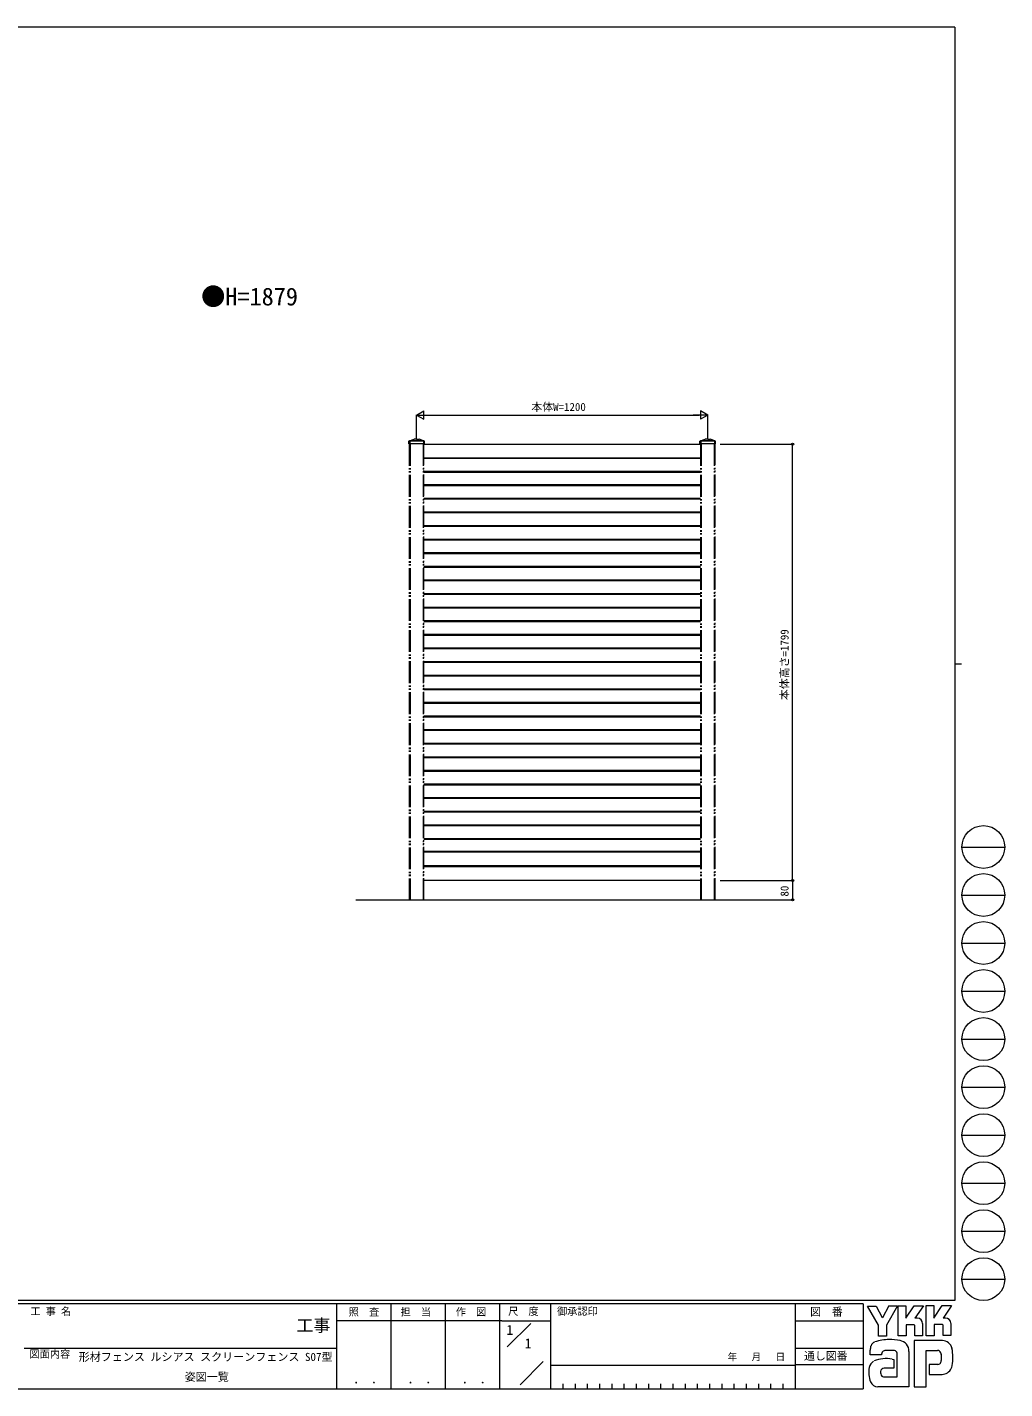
# Model space of a CAD drawing. Units: millimetres, scale not verified. Extents: x -3967 to 3967, y -2821 to 2821.
# Drawn here: x -62 to 3967, y -2821 to 2793 of the extents above; entities that cross this region are included whole.
import ezdxf
from ezdxf.enums import TextEntityAlignment as Align

# ---------------------------------------------------------------- set-up
doc = ezdxf.new("R2010")
doc.units = ezdxf.units.MM
doc.header["$LTSCALE"] = 10
doc.linetypes.add('DOUBLE_CHAIN2', pattern=[12.8, 9, -1, 0.6, -0.6, 0.6, -1])
doc.layers.add('0-0_0', color=3, linetype='Continuous')
for name, color, linetype, lineweight in [('0-1_USER1', 4, 'Continuous', 9), ('0-2_YKK_ZWAK', 6, 'Continuous', 9), ('0-3_YKK_11', 7, 'Continuous', 9)]:
    doc.layers.add(name, color=color, linetype=linetype, lineweight=lineweight)
doc.styles.add('ＭＳ ゴシック', font='')
doc.styles.get('ＭＳ ゴシック').set_extended_font_data('MS Gothic')

msp = doc.modelspace()

# ---------------------------------------------------------------- linework, layer by layer
at = {"layer": '0-1_USER1'}
for p, q in [((1574.55, 1085.94), (1510.94, 1085.94)), ((1511.11, 1086.06), (1513.24, 1086.94)), ((1513.24, 1086.94), (1513.28, 1087.59)), ((1572.24, 1086.94), (1513.24, 1086.94)), ((1513.45, 1087.94), (1572.04, 1087.94)), ((1513.63, 1088.04), (1532.67, 1093.92)), ((1514.24, 1085.94), (1514.24, 1074.94)), ((1542.74, 1093.94), (1532.82, 1093.94)), ((1542.74, 1093.94), (1552.67, 1093.94)), ((1571.86, 1088.04), (1552.82, 1093.92)), ((1571.24, 1085.94), (1571.24, 1074.94)), ((1572.24, 1086.94), (1572.21, 1087.59)), ((1574.38, 1086.06), (1572.24, 1086.94)), ((1572.74, 1073.94), (2712.74, 1073.94)), ((1575.24, 1074.94), (1574.68, 1085.63)), ((2774.55, 1085.94), (2710.94, 1085.94)), ((2711.11, 1086.06), (2713.24, 1086.94)), ((2713.24, 1086.94), (2713.28, 1087.59)), ((2772.24, 1086.94), (2713.24, 1086.94)), ((2713.45, 1087.94), (2772.04, 1087.94)), ((2713.63, 1088.04), (2732.67, 1093.92)), ((2714.24, 1085.94), (2714.24, 1074.94)), ((2742.74, 1093.94), (2732.82, 1093.94)), ((2742.74, 1093.94), (2752.67, 1093.94)), ((2771.86, 1088.04), (2752.82, 1093.92)), ((2771.24, 1085.94), (2771.24, 1074.94)), ((2772.24, 1086.94), (2772.21, 1087.59)), ((2774.38, 1086.06), (2772.24, 1086.94)), ((2775.24, 1074.94), (2774.68, 1085.63)), ((2712.74, 1016.44), (1572.74, 1016.44)), ((2712.74, 1015.96), (1572.74, 1015.96)), ((2712.74, 1015.37), (1572.74, 1015.37)), ((2712.74, 960.89), (1572.74, 960.89)), ((2712.74, 959.62), (1572.74, 959.62)), ((2712.74, 957.69), (1572.74, 957.69)), ((2712.74, 905.74), (1572.74, 905.74)), ((2712.74, 904.47), (1572.74, 904.47)), ((2712.74, 902.54), (1572.74, 902.54)), ((2712.74, 849.64), (1572.74, 849.64)), ((2712.74, 848.37), (1572.74, 848.37)), ((2712.74, 846.44), (1572.74, 846.44)), ((2712.74, 793.54), (1572.74, 793.54)), ((2712.74, 792.27), (1572.74, 792.27)), ((2712.74, 790.34), (1572.74, 790.34)), ((2712.74, 737.44), (1572.74, 737.44)), ((2712.74, 736.17), (1572.74, 736.17)), ((2712.74, 734.24), (1572.74, 734.24)), ((2712.74, 681.34), (1572.74, 681.34)), ((2712.74, 680.07), (1572.74, 680.07)), ((2712.74, 678.14), (1572.74, 678.14)), ((2712.74, 625.24), (1572.74, 625.24)), ((2712.74, 623.97), (1572.74, 623.97)), ((2712.74, 622.04), (1572.74, 622.04)), ((2712.74, 569.14), (1572.74, 569.14)), ((2712.74, 567.87), (1572.74, 567.87)), ((2712.74, 565.94), (1572.74, 565.94)), ((2712.74, 513.04), (1572.74, 513.04)), ((2712.74, 511.77), (1572.74, 511.77)), ((2712.74, 509.84), (1572.74, 509.84)), ((2712.74, 456.94), (1572.74, 456.94)), ((2712.74, 455.67), (1572.74, 455.67)), ((2712.74, 453.74), (1572.74, 453.74)), ((2712.74, 400.84), (1572.74, 400.84)), ((2712.74, 399.57), (1572.74, 399.57)), ((2712.74, 397.64), (1572.74, 397.64)), ((2712.74, 344.74), (1572.74, 344.74)), ((2712.74, 343.47), (1572.74, 343.47)), ((2712.74, 341.54), (1572.74, 341.54)), ((2712.74, 288.64), (1572.74, 288.64)), ((2712.74, 287.37), (1572.74, 287.37)), ((2712.74, 285.44), (1572.74, 285.44)), ((2712.74, 232.54), (1572.74, 232.54)), ((2712.74, 231.27), (1572.74, 231.27)), ((2712.74, 229.34), (1572.74, 229.34)), ((2712.74, 176.44), (1572.74, 176.44)), ((2712.74, 175.17), (1572.74, 175.17)), ((2712.74, 173.24), (1572.74, 173.24)), ((2712.74, 120.34), (1572.74, 120.34)), ((2712.74, 119.07), (1572.74, 119.07)), ((2712.74, 117.14), (1572.74, 117.14)), ((2712.74, 64.24), (1572.74, 64.24)), ((2712.74, 62.97), (1572.74, 62.97)), ((2712.74, 61.04), (1572.74, 61.04)), ((2712.74, 8.14), (1572.74, 8.14)), ((2712.74, 6.87), (1572.74, 6.87)), ((2712.74, 4.94), (1572.74, 4.94)), ((2712.74, -47.96), (1572.74, -47.96)), ((2712.74, -49.23), (1572.74, -49.23)), ((2712.74, -51.16), (1572.74, -51.16)), ((2712.74, -104.06), (1572.74, -104.06)), ((2712.74, -105.33), (1572.74, -105.33)), ((2712.74, -107.26), (1572.74, -107.26)), ((2712.74, -160.16), (1572.74, -160.16)), ((2712.74, -161.43), (1572.74, -161.43)), ((2712.74, -163.36), (1572.74, -163.36)), ((2712.74, -216.26), (1572.74, -216.26)), ((2712.74, -217.53), (1572.74, -217.53)), ((2712.74, -219.46), (1572.74, -219.46)), ((2712.74, -272.36), (1572.74, -272.36)), ((2712.74, -273.63), (1572.74, -273.63)), ((2712.74, -275.56), (1572.74, -275.56)), ((2712.74, -328.46), (1572.74, -328.46)), ((2712.74, -329.73), (1572.74, -329.73)), ((2712.74, -331.66), (1572.74, -331.66)), ((2712.74, -384.56), (1572.74, -384.56)), ((2712.74, -385.83), (1572.74, -385.83)), ((2712.74, -387.76), (1572.74, -387.76)), ((2712.74, -440.66), (1572.74, -440.66)), ((2712.74, -441.93), (1572.74, -441.93)), ((2712.74, -443.86), (1572.74, -443.86)), ((2712.74, -496.76), (1572.74, -496.76)), ((2712.74, -498.03), (1572.74, -498.03)), ((2712.74, -499.96), (1572.74, -499.96)), ((2712.74, -552.86), (1572.74, -552.86)), ((2712.74, -554.13), (1572.74, -554.13)), ((2712.74, -556.06), (1572.74, -556.06)), ((2712.74, -605.72), (1572.74, -605.72)), ((2712.74, -607.01), (1572.74, -607.01)), ((2712.74, -609.06), (1572.74, -609.06)), ((2712.74, -664.11), (1572.74, -664.11)), ((2712.74, -665.38), (1572.74, -665.38)), ((2712.74, -667.31), (1572.74, -667.31)), ((1572.74, -667.56), (2712.74, -667.56)), ((2712.74, -725.06), (1572.74, -725.06)), ((1292.74, -805.06), (1512.74, -805.06)), ((1512.74, -805.06), (1792.74, -805.06))]:
    msp.add_line(p, q, dxfattribs=at)
at = {"layer": '0-1_USER1', "linetype": 'DOUBLE_CHAIN2'}
for p, q in [((1512.74, 1074.94), (1512.74, -805.06)), ((1515.74, 1074.94), (1515.74, -805.06)), ((1569.74, 1074.94), (1569.74, -805.06)), ((1572.74, -805.06), (1572.74, 1074.94)), ((2712.74, 1074.94), (2712.74, -805.06)), ((2715.74, 1074.94), (2715.74, -805.06)), ((2769.74, 1074.94), (2769.74, -805.06)), ((2772.74, -805.06), (2772.74, 1074.94))]:
    msp.add_line(p, q, dxfattribs=at)
at = {"layer": '0-1_USER1'}
for points in [[(1575.24, 1074.94), (1510.24, 1074.94), (1510.8, 1085.63)], [(2775.24, 1074.94), (2710.24, 1074.94), (2710.8, 1085.63)], [(1572.74, -805.06), (2772.74, -805.06), (2992.74, -805.06)]]:
    msp.add_lwpolyline(points, dxfattribs=at)
for centre, start, end in [((1511.3, 1085.6), 112.42221, 177), ((1513.78, 1087.57), 107.14612, 177), ((1532.82, 1093.44), 90, 107.14612), ((1552.67, 1093.44), 72.85388, 90), ((1571.71, 1087.57), 3, 72.85388), ((1574.18, 1085.6), 3, 67.57779), ((2711.3, 1085.6), 112.42221, 177), ((2713.78, 1087.57), 107.14612, 177), ((2732.82, 1093.44), 90, 107.14612), ((2752.67, 1093.44), 72.85388, 90), ((2771.71, 1087.57), 3, 72.85388), ((2774.18, 1085.6), 3, 67.57779)]:
    msp.add_arc(centre, 0.5, start, end, dxfattribs=at)
at = {"layer": '0-2_YKK_ZWAK'}
for p, q in [((1542.74, 1193.94), (1573.05, 1211.44)), ((1542.74, 1094.94), (1542.74, 1194.94)), ((1542.74, 1193.94), (1573.05, 1176.44)), ((1542.74, 1193.94), (1603.37, 1193.94)), ((1573.05, 1176.44), (1573.05, 1211.44)), ((1577.74, 1193.94), (2707.74, 1193.94)), ((2742.74, 1193.94), (2682.12, 1193.94)), ((2742.74, 1193.94), (2712.43, 1211.44)), ((2712.43, 1211.44), (2712.43, 1176.44)), ((2742.74, 1193.94), (2712.43, 1176.44)), ((2742.74, 1094.94), (2742.74, 1194.94)), ((2793.74, 1073.94), (3093.74, 1073.94)), ((3092.74, -725.06), (3092.74, 1073.94)), ((2793.74, -725.06), (3093.74, -725.06)), ((2793.74, -725.06), (3093.74, -725.06)), ((3092.74, -725.06), (3092.74, -805.06)), ((2793.74, -805.06), (3093.74, -805.06))]:
    msp.add_line(p, q, dxfattribs=at)
for centre in [(3092.74, 1073.94), (3092.74, -725.06), (3092.74, -725.06), (3092.74, -805.06)]:
    msp.add_circle(centre, 4.25, dxfattribs=at)
at = {"layer": '0-3_YKK_11'}
for p, q in [((3760.92, 2793), (-3939.08, 2793)), ((3760.92, 2793), (3760.92, -2457)), ((3760.92, 168), (3788.92, 168)), ((3790.68, -587.16), (3967.08, -587.16)), ((3790.68, -785.12), (3967.08, -785.12)), ((3790.68, -983.08), (3967.08, -983.08)), ((3790.68, -1181.04), (3967.08, -1181.04)), ((3790.68, -1379), (3967.08, -1379)), ((3790.68, -1576.96), (3967.08, -1576.96)), ((3790.68, -1774.92), (3967.08, -1774.92)), ((3790.68, -1972.88), (3967.08, -1972.88)), ((3790.68, -2170.84), (3967.08, -2170.84)), ((3790.68, -2368.8), (3967.08, -2368.8)), ((3760.92, -2457), (-3939.08, -2457)), ((3382.92, -2471), (-3939.08, -2471)), ((1212.92, -2471), (1212.92, -2821)), ((1436.92, -2471), (1436.92, -2821)), ((1660.92, -2471), (1660.92, -2821)), ((1884.92, -2471), (1884.92, -2821)), ((2094.92, -2471), (2094.92, -2821)), ((3102.91, -2471), (3102.91, -2821)), ((3382.92, -2471), (3382.92, -2821)), ((3447.24, -2558.99), (3401.29, -2480.06)), ((3401.29, -2480.06), (3436.42, -2480.06)), ((3436.42, -2480.06), (3461.56, -2527.09)), ((3489.28, -2478.98), (3463.72, -2528.71)), ((3525.54, -2478.98), (3480.21, -2559.26)), ((3489.28, -2478.98), (3525.54, -2478.98)), ((3527.51, -2603.31), (3527.51, -2479.25)), ((3527.51, -2479.25), (3559.68, -2479.25)), ((3559.68, -2530.23), (3593.47, -2478.71)), ((3559.68, -2479.25), (3559.68, -2530.23)), ((3593.47, -2478.71), (3631.72, -2478.71)), ((3631.72, -2478.71), (3596.32, -2530.06)), ((3642.66, -2602.23), (3642.66, -2478.17)), ((3642.66, -2478.17), (3675.37, -2478.17)), ((3675.37, -2530.08), (3709.69, -2478.17)), ((3675.37, -2478.17), (3675.37, -2530.08)), ((3709.69, -2478.17), (3747.53, -2478.17)), ((3743.75, -2484.65), (3712.53, -2529.25)), ((3747.53, -2478.17), (3743.75, -2484.65)), ((1894.76, -2540.99), (1212.92, -2540.99)), ((1894.76, -2540.99), (2094.92, -2540.99)), ((1916.62, -2648.36), (2013.55, -2551.43)), ((3102.91, -2541), (3382.92, -2541)), ((3447.24, -2603.58), (3447.24, -2558.99)), ((3461.56, -2527.09), (3463.72, -2528.71)), ((3480.21, -2559.26), (3480.21, -2603.58)), ((3592.66, -2556.82), (3560.76, -2556.82)), ((3560.76, -2556.82), (3560.76, -2603.31)), ((3596.98, -2558.45), (3592.66, -2556.82)), ((3606.71, -2530.06), (3596.32, -2530.06)), ((3596.98, -2602.5), (3596.98, -2558.45)), ((3628.33, -2551.69), (3628.33, -2602.5)), ((3722.92, -2529.25), (3712.53, -2529.25)), ((3712.94, -2601.96), (3712.94, -2558.17)), ((3744.56, -2551.69), (3744.56, -2601.96)), ((3480.21, -2603.58), (3447.24, -2603.58)), ((3560.76, -2603.31), (3527.51, -2603.31)), ((3593.2, -2621.96), (3593.2, -2813.06)), ((3709.15, -2621.96), (3593.2, -2621.96)), ((3628.33, -2602.5), (3596.98, -2602.5)), ((3676.72, -2602.23), (3642.66, -2602.23)), ((3712.94, -2601.46), (3713.44, -2601.96)), ((3744.56, -2601.96), (3712.94, -2601.96)), ((-75.08, -2652.99), (1212.92, -2652.99)), ((3102.91, -2652.99), (3382.92, -2652.99)), ((3512.38, -2663.05), (3475.4, -2663.75)), ((3523.19, -2771.71), (3523.19, -2674.4)), ((3572.11, -2666.83), (3572.11, -2812.79)), ((3643.47, -2813.06), (3643.47, -2663.59)), ((3643.47, -2663.59), (3689.96, -2663.59)), ((3704.65, -2678.56), (3704.83, -2704.91)), ((1969.64, -2804.45), (2064.88, -2709.21)), ((2094.92, -2723), (3102.91, -2723)), ((3382.92, -2722.99), (3102.91, -2722.99)), ((3509.67, -2736.3), (3469.73, -2736.35)), ((3502.65, -2698.73), (3509.67, -2700.35)), ((3509.67, -2700.35), (3509.67, -2736.3)), ((3691.04, -2720.89), (3655.63, -2720.89)), ((3655.63, -2720.89), (3655.63, -2762.25)), ((2145.32, -2800), (2145.32, -2821)), ((2195.72, -2800), (2195.72, -2821)), ((2246.12, -2800), (2246.12, -2821)), ((2296.52, -2800), (2296.52, -2821)), ((2346.92, -2800), (2346.92, -2821)), ((2397.32, -2800), (2397.32, -2821)), ((2447.72, -2800), (2447.72, -2821)), ((2498.12, -2800), (2498.12, -2821)), ((2548.52, -2800), (2548.52, -2821)), ((2598.92, -2800), (2598.92, -2821)), ((2649.32, -2800), (2649.32, -2821)), ((2699.72, -2800), (2699.72, -2821)), ((2750.12, -2800), (2750.12, -2821)), ((2800.52, -2800), (2800.52, -2821)), ((2850.92, -2800), (2850.92, -2821)), ((2901.32, -2800), (2901.32, -2821)), ((2951.72, -2800), (2951.72, -2821)), ((3002.11, -2800), (3002.11, -2821)), ((3052.51, -2800), (3052.51, -2821)), ((3466.97, -2771.71), (3523.19, -2771.71)), ((3518.86, -2771.71), (3522.38, -2771.71)), ((3523.19, -2771.7), (3523.2, -2771.71)), ((3655.63, -2762.25), (3708.88, -2762.25)), ((3708.88, -2762.25), (3719.69, -2759.82)), ((-3939.08, -2821), (3382.92, -2821)), ((3458.59, -2813.6), (3443.72, -2813.6)), ((3568.87, -2813.33), (3458.59, -2813.6)), ((3572.11, -2812.79), (3568.87, -2813.33)), ((3593.2, -2813.06), (3635.63, -2813.06)), ((3635.63, -2813.06), (3643.47, -2813.06))]:
    msp.add_line(p, q, dxfattribs=at)
for points in [[(3712.94, -2558.17), (3708.61, -2556.55), (3676.72, -2556.55), (3676.72, -2602.23)], [(3458.59, -2681.7), (3412.1, -2681.7), (3412.1, -2662.41)]]:
    msp.add_lwpolyline(points, dxfattribs=at)
for centre in [(3878.88, -587.16), (3878.88, -785.12), (3878.88, -983.08), (3878.88, -1181.04), (3878.88, -1379), (3878.88, -1576.96), (3878.88, -1774.92), (3878.88, -1972.88), (3878.88, -2170.84), (3878.88, -2368.8)]:
    msp.add_circle(centre, 88.2, dxfattribs=at)
for centre, radius, start, end in [((3606.71, -2551.69), 21.62, 0.00166, 89.99604), ((3722.92, -2550.88), 21.62, 0.00166, 89.99604), ((3438.98, -2651.55), 24.44, 109.02127, 161.51264), ((3490.14, -2795.01), 176.8, 89.89165, 109.30848), ((3495.33, -2825.63), 207.48, 78.7801, 91.46938), ((3528.22, -2665.96), 44.48, 40.66422, 80.31694), ((3526.01, -2665.85), 46.12, 358.78059, 38.76563), ((3707.64, -2665.4), 43.41, 14.44572, 87.08746), ((3462.51, -2662.66), 50.37, 158.41083, 179.71775), ((3479.67, -2681.07), 21.09, 138.46382, 181.71359), ((3474.07, -2680.71), 17.01, 85.50551, 126.78038), ((3507.48, -2678.54), 16.25, 14.7552, 72.44995), ((3691.57, -2675.79), 12.29, 16.43123, 96.91661), ((3668.23, -2683.08), 36.73, 4.93423, 17.03552), ((3544.58, -2692.87), 208.6, 350.99027, 10.67625), ((3517.41, -2754.95), 110.83, 168.76372, 199.80079), ((3447.19, -2740.27), 39.08, 121.82711, 169.08475), ((3478.12, -2829.54), 133.09, 79.38098, 112.05825), ((3478.74, -2754.28), 23.68, 171.08203, 216.71923), ((3469.82, -2750.79), 14.45, 90.33953, 178.03639), ((3691.05, -2707.84), 13.06, 269.95468, 342.90145), ((3668.02, -2701.41), 36.97, 343.6902, 354.75362), ((3708.27, -2718.45), 42.91, 285.44291, 349.90448), ((3447.32, -2775.43), 38.23, 207.31435, 263.59464), ((3469.42, -2756.65), 15.26, 230.9728, 260.75491)]:
    msp.add_arc(centre, radius, start, end, dxfattribs=at)

# ---------------------------------------------------------------- texts
at = {"layer": '0-0_0', "style": 'ＭＳ ゴシック'}
for s, height, p in [('●H=1879', 73.31, (654.53, 1623.97)), ('1', 41.06, (1912.92, -2610.99)), ('1', 41.06, (1988.25, -2666.99)), ('形材フェンス ルシアス スクリーンフェンス S07型', 33.36, (149.92, -2716.37)), ('姿図一覧', 33.36, (586.72, -2798.7))]:
    msp.add_text(s, height=height, dxfattribs=at).set_placement(p, align=Align.BOTTOM_LEFT)
at = {"layer": '0-2_YKK_ZWAK', "style": 'ＭＳ ゴシック'}
msp.add_text('本体W=1200', height=32.99, dxfattribs=at).set_placement((2015.54, 1200.94), align=Align.BOTTOM_LEFT)
for s, p in [('本体高さ=1799', (3085.74, 18.44)), ('80', (3085.74, -791.46))]:
    msp.add_text(s, height=32.99, rotation=90, dxfattribs=at).set_placement(p, align=Align.BOTTOM_LEFT)
at = {"layer": '0-3_YKK_11', "style": 'ＭＳ ゴシック'}
for s, height, p in [('工 事 名', 30.79, (-48.96, -2526.33)), ('照  査', 30.79, (1262.81, -2528.8)), ('担  当', 30.79, (1476.46, -2528.8)), ('作  図', 30.79, (1704.12, -2528.62)), ('尺  度', 30.79, (1920.04, -2526.37)), ('御承認印', 30.79, (2121.59, -2526.33)), ('図\u3000番', 32.84, (3164.89, -2529.62)), ('工事', 51.32, (1047.23, -2600.56)), ('図面内容', 30.79, (-52.91, -2702.48)), ('年   月   日', 29.03, (2824.68, -2712.69)), ('通し図番', 32.84, (3139.71, -2711.85)), (' ． ．', 35.92, (1257.47, -2810.46)), (' ． ．', 35.92, (1481.47, -2810.46)), (' ． ．', 35.92, (1705.47, -2810.46))]:
    msp.add_text(s, height=height, dxfattribs=at).set_placement(p, align=Align.BOTTOM_LEFT)

doc.saveas('drawing.dxf')
